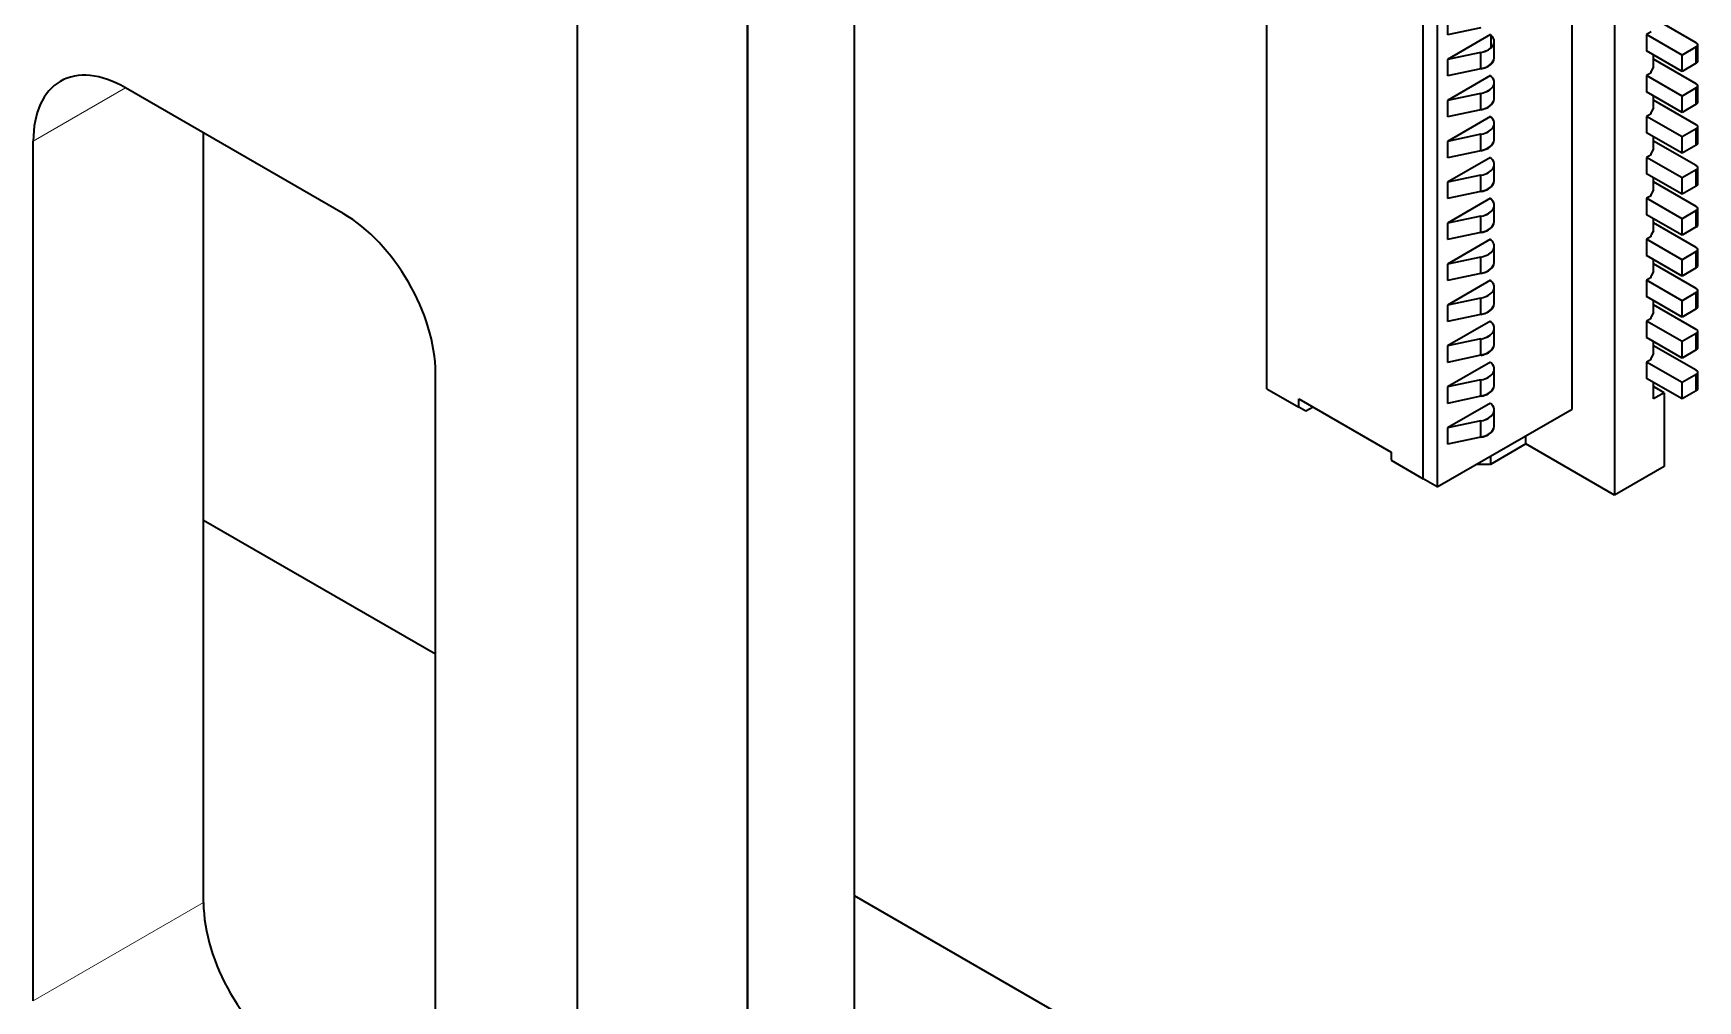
# Model space of a CAD drawing. Extents: x 386 to 1090, y 188 to 736.
# Drawn here: x 740.77 to 757.36, y 692.09 to 701.74 of the extents above; entities that cross this region are included whole.
import ezdxf

# ---------------------------------------------------------------- set-up
doc = ezdxf.new("R2010")
doc.units = 0

msp = doc.modelspace()

# ---------------------------------------------------------------- linework, layer by layer
at = {"color": 7, "lineweight": 35}
for p, q in [((748.955, 706.682), (748.955, 683.003)), ((747.894, 682.391), (747.894, 706.069)), ((747.894, 706.069), (747.894, 682.391)), ((746.197, 681.411), (746.197, 705.089))]:
    msp.add_line(p, q, dxfattribs=at)
at = {"color": 7, "lineweight": 35, "ltscale": 0.226578}
msp.add_line((756.535, 706.2), (756.535, 697.137), dxfattribs=at)
msp.add_line((756.535, 706.2), (756.535, 697.137), dxfattribs=at)
at = {"color": 7, "lineweight": 35, "ltscale": 0.191878}
for p, q in [((753.07, 698.198), (753.07, 705.873)), ((753.07, 698.198), (753.07, 705.873)), ((742.472, 693.074), (742.472, 700.749))]:
    msp.add_line(p, q, dxfattribs=at)
at = {"color": 7, "lineweight": 35, "ltscale": 0.195959}
for p, q in [((756.111, 697.994), (756.111, 705.832)), ((756.111, 697.994), (756.111, 705.832)), ((754.767, 705.057), (754.767, 697.218)), ((754.767, 705.057), (754.767, 697.218))]:
    msp.add_line(p, q, dxfattribs=at)
at = {"color": 7, "lineweight": 35, "ltscale": 0.191876}
msp.add_line((754.626, 697.3), (754.626, 704.975), dxfattribs=at)
msp.add_line((754.626, 697.3), (754.626, 704.975), dxfattribs=at)
at = {"color": 7, "lineweight": 35, "ltscale": 0.004083}
for p, q in [((754.868, 701.89), (754.868, 701.727)), ((754.868, 701.89), (754.868, 701.727)), ((756.853, 701.73), (756.853, 701.566)), ((756.853, 701.73), (756.853, 701.566)), ((755.335, 701.497), (755.335, 701.66)), ((757.348, 701.607), (757.207, 701.525)), ((757.348, 701.607), (757.207, 701.525)), ((757.363, 701.464), (757.363, 701.628)), ((754.868, 701.482), (754.868, 701.318)), ((754.868, 701.482), (754.868, 701.318)), ((757.348, 701.444), (757.207, 701.362)), ((757.348, 701.444), (757.207, 701.362)), ((756.853, 701.321), (756.853, 701.158)), ((756.853, 701.321), (756.853, 701.158)), ((757.363, 701.056), (757.363, 701.219)), ((755.203, 700.98), (755.203, 701.143)), ((755.203, 700.98), (755.203, 701.143)), ((757.207, 700.954), (757.207, 701.117)), ((757.207, 700.954), (757.207, 701.117)), ((757.348, 701.036), (757.207, 700.954)), ((757.348, 701.036), (757.207, 700.954)), ((757.348, 700.791), (757.207, 700.709)), ((757.348, 700.791), (757.207, 700.709)), ((757.348, 700.627), (757.348, 700.791)), ((757.348, 700.627), (757.348, 700.791)), ((755.335, 700.272), (755.335, 700.435)), ((756.853, 700.505), (756.853, 700.341)), ((756.853, 700.505), (756.853, 700.341)), ((757.348, 700.382), (757.207, 700.301)), ((757.348, 700.382), (757.207, 700.301)), ((757.348, 700.219), (757.348, 700.382)), ((757.348, 700.219), (757.348, 700.382)), ((754.868, 700.257), (754.868, 700.094)), ((754.868, 700.257), (754.868, 700.094)), ((755.335, 699.864), (755.335, 700.027)), ((756.853, 700.097), (756.853, 699.933)), ((756.853, 700.097), (756.853, 699.933)), ((755.203, 699.755), (755.203, 699.919)), ((755.203, 699.755), (755.203, 699.919)), ((757.207, 699.729), (757.207, 699.892)), ((757.207, 699.729), (757.207, 699.892)), ((757.363, 699.831), (757.363, 699.995)), ((757.348, 699.811), (757.207, 699.729)), ((757.348, 699.811), (757.207, 699.729)), ((755.335, 699.456), (755.335, 699.619)), ((757.363, 699.423), (757.363, 699.586)), ((755.203, 699.347), (755.203, 699.51)), ((755.203, 699.347), (755.203, 699.51)), ((757.207, 699.321), (757.207, 699.484)), ((757.207, 699.321), (757.207, 699.484)), ((757.348, 699.403), (757.207, 699.321)), ((757.348, 699.403), (757.207, 699.321)), ((754.868, 699.032), (754.868, 698.869)), ((754.868, 699.032), (754.868, 698.869)), ((757.348, 699.158), (757.207, 699.076)), ((757.348, 699.158), (757.207, 699.076)), ((757.207, 698.913), (757.207, 699.076)), ((757.207, 698.913), (757.207, 699.076)), ((757.348, 698.994), (757.348, 699.158)), ((757.348, 698.994), (757.348, 699.158)), ((756.853, 698.872), (756.853, 698.708)), ((756.853, 698.872), (756.853, 698.708)), ((757.348, 698.994), (757.207, 698.913)), ((757.348, 698.994), (757.207, 698.913)), ((757.348, 698.749), (757.207, 698.668)), ((757.348, 698.749), (757.207, 698.668)), ((754.868, 698.624), (754.868, 698.461)), ((754.868, 698.624), (754.868, 698.461)), ((757.348, 698.586), (757.207, 698.504)), ((757.348, 698.586), (757.207, 698.504)), ((755.335, 698.231), (755.335, 698.394)), ((756.853, 698.464), (756.853, 698.3)), ((756.853, 698.464), (756.853, 698.3)), ((757.363, 698.198), (757.363, 698.362)), ((754.868, 698.216), (754.868, 698.052)), ((754.868, 698.216), (754.868, 698.052)), ((755.203, 698.122), (755.203, 698.286)), ((755.203, 698.122), (755.203, 698.286)), ((757.348, 698.341), (757.207, 698.259)), ((757.348, 698.341), (757.207, 698.259)), ((757.348, 698.178), (757.207, 698.096)), ((757.348, 698.178), (757.207, 698.096)), ((755.203, 697.714), (755.203, 697.877)), ((755.203, 697.714), (755.203, 697.877)), ((754.767, 697.218), (754.626, 697.3)), ((754.767, 697.218), (754.626, 697.3))]:
    msp.add_line(p, q, dxfattribs=at)
at = {"color": 7, "lineweight": 35, "ltscale": 0.012247}
for p, q in [((757.348, 701.648), (756.924, 701.893)), ((757.348, 701.648), (756.924, 701.893)), ((757.348, 700.831), (756.924, 701.076)), ((757.348, 700.831), (756.924, 701.076)), ((757.348, 700.423), (756.924, 700.668)), ((757.348, 700.423), (756.924, 700.668)), ((757.348, 700.015), (756.924, 700.26)), ((757.348, 700.015), (756.924, 700.26)), ((757.348, 699.198), (756.924, 699.443)), ((757.348, 699.198), (756.924, 699.443)), ((757.348, 698.79), (756.924, 699.035)), ((757.348, 698.79), (756.924, 699.035)), ((757.348, 698.382), (756.924, 698.627)), ((757.348, 698.382), (756.924, 698.627))]:
    msp.add_line(p, q, dxfattribs=at)
at = {"color": 7, "lineweight": 35, "ltscale": 0.008547}
for p, q in [((755.203, 701.797), (754.868, 701.727)), ((755.203, 701.797), (754.868, 701.727)), ((755.203, 701.552), (754.868, 701.482)), ((755.203, 701.552), (754.868, 701.482)), ((755.203, 701.388), (754.868, 701.318)), ((755.203, 701.388), (754.868, 701.318)), ((755.203, 701.143), (754.868, 701.073)), ((755.203, 701.143), (754.868, 701.073)), ((755.203, 700.98), (754.868, 700.91)), ((755.203, 700.98), (754.868, 700.91)), ((755.203, 700.735), (754.868, 700.665)), ((755.203, 700.735), (754.868, 700.665)), ((755.203, 700.572), (754.868, 700.502)), ((755.203, 700.572), (754.868, 700.502)), ((755.203, 700.327), (754.868, 700.257)), ((755.203, 700.327), (754.868, 700.257)), ((755.203, 700.164), (754.868, 700.094)), ((755.203, 700.164), (754.868, 700.094)), ((755.203, 699.919), (754.868, 699.849)), ((755.203, 699.919), (754.868, 699.849)), ((755.203, 699.755), (754.868, 699.685)), ((755.203, 699.755), (754.868, 699.685)), ((755.203, 699.51), (754.868, 699.44)), ((755.203, 699.51), (754.868, 699.44)), ((755.203, 699.347), (754.868, 699.277)), ((755.203, 699.347), (754.868, 699.277)), ((755.203, 699.102), (754.868, 699.032)), ((755.203, 699.102), (754.868, 699.032)), ((755.203, 698.939), (754.868, 698.869)), ((755.203, 698.939), (754.868, 698.869)), ((755.203, 698.694), (754.868, 698.624)), ((755.203, 698.694), (754.868, 698.624)), ((755.203, 698.531), (754.868, 698.461)), ((755.203, 698.531), (754.868, 698.461)), ((755.203, 698.286), (754.868, 698.216)), ((755.203, 698.286), (754.868, 698.216)), ((755.203, 698.122), (754.868, 698.052)), ((755.203, 698.122), (754.868, 698.052)), ((755.203, 697.877), (754.868, 697.807)), ((755.203, 697.877), (754.868, 697.807)), ((755.203, 697.714), (754.868, 697.644)), ((755.203, 697.714), (754.868, 697.644))]:
    msp.add_line(p, q, dxfattribs=at)
at = {"color": 7, "lineweight": 35, "ltscale": 0.012393}
for p, q in [((755.298, 701.73), (754.868, 701.482)), ((755.298, 701.73), (754.868, 701.482)), ((755.298, 701.321), (754.868, 701.073)), ((755.298, 701.321), (754.868, 701.073)), ((755.298, 700.505), (754.868, 700.257)), ((755.298, 700.505), (754.868, 700.257)), ((755.298, 700.097), (754.868, 699.849)), ((755.298, 700.097), (754.868, 699.849)), ((755.298, 699.688), (754.868, 699.44)), ((755.298, 699.688), (754.868, 699.44)), ((755.298, 699.28), (754.868, 699.032)), ((755.298, 699.28), (754.868, 699.032)), ((755.298, 698.872), (754.868, 698.624)), ((755.298, 698.872), (754.868, 698.624)), ((755.298, 698.464), (754.868, 698.216)), ((755.298, 698.464), (754.868, 698.216)), ((755.298, 698.055), (754.868, 697.807)), ((755.298, 698.055), (754.868, 697.807))]:
    msp.add_line(p, q, dxfattribs=at)
at = {"color": 7, "lineweight": 35, "ltscale": 0.000296421}
for p, q in [((755.298, 701.73), (755.305, 701.721)), ((755.298, 701.73), (755.305, 701.721)), ((755.298, 700.913), (755.305, 700.904)), ((755.298, 700.913), (755.305, 700.904)), ((755.298, 700.505), (755.305, 700.496)), ((755.298, 700.505), (755.305, 700.496)), ((755.298, 700.097), (755.305, 700.088)), ((755.298, 699.28), (755.305, 699.271)), ((755.298, 699.28), (755.305, 699.271)), ((755.298, 698.872), (755.305, 698.863)), ((755.298, 698.872), (755.305, 698.863)), ((755.298, 698.464), (755.305, 698.455)), ((755.298, 698.464), (755.305, 698.455))]:
    msp.add_line(p, q, dxfattribs=at)
at = {"color": 7, "lineweight": 35, "ltscale": 0.00302}
msp.add_line((755.305, 701.6), (755.305, 701.721), dxfattribs=at)
at = {"color": 7, "lineweight": 35, "ltscale": 0.001327}
for p, q in [((756.899, 701.756), (756.853, 701.73)), ((756.899, 701.756), (756.853, 701.73)), ((756.899, 701.348), (756.853, 701.321)), ((756.899, 701.348), (756.853, 701.321)), ((756.899, 700.94), (756.853, 700.913)), ((756.899, 700.94), (756.853, 700.913)), ((756.899, 700.123), (756.853, 700.097)), ((756.899, 700.123), (756.853, 700.097)), ((756.899, 699.715), (756.853, 699.688)), ((756.899, 699.715), (756.853, 699.688)), ((756.899, 699.307), (756.853, 699.28)), ((756.899, 699.307), (756.853, 699.28)), ((756.899, 698.49), (756.853, 698.464)), ((756.899, 698.49), (756.853, 698.464))]:
    msp.add_line(p, q, dxfattribs=at)
at = {"color": 7, "lineweight": 35, "ltscale": 0.010207}
for p, q in [((757.207, 701.525), (756.853, 701.73)), ((757.207, 701.525), (756.853, 701.73)), ((757.207, 700.301), (756.853, 700.505)), ((757.207, 700.301), (756.853, 700.505)), ((757.207, 699.321), (756.853, 699.525)), ((757.207, 699.321), (756.853, 699.525)), ((757.207, 698.913), (756.853, 699.117)), ((757.207, 698.913), (756.853, 699.117)), ((757.207, 698.668), (756.853, 698.872)), ((757.207, 698.668), (756.853, 698.872)), ((757.207, 698.259), (756.853, 698.464)), ((757.207, 698.259), (756.853, 698.464))]:
    msp.add_line(p, q, dxfattribs=at)
at = {"color": 7, "lineweight": 35, "ltscale": 0.004082}
for p, q in [((755.203, 701.388), (755.203, 701.552)), ((755.203, 701.388), (755.203, 701.552)), ((757.207, 701.362), (757.207, 701.525)), ((757.207, 701.362), (757.207, 701.525)), ((757.348, 701.444), (757.348, 701.607)), ((757.348, 701.444), (757.348, 701.607)), ((755.335, 701.089), (755.335, 701.252)), ((757.348, 701.199), (757.207, 701.117)), ((757.348, 701.199), (757.207, 701.117)), ((757.348, 701.036), (757.348, 701.199)), ((757.348, 701.036), (757.348, 701.199)), ((754.868, 701.073), (754.868, 700.91)), ((754.868, 701.073), (754.868, 700.91)), ((756.853, 700.913), (756.853, 700.75)), ((756.853, 700.913), (756.853, 700.75)), ((755.203, 700.572), (755.203, 700.735)), ((755.203, 700.572), (755.203, 700.735)), ((755.335, 700.68), (755.335, 700.844)), ((757.207, 700.546), (757.207, 700.709)), ((757.207, 700.546), (757.207, 700.709)), ((757.363, 700.648), (757.363, 700.811)), ((754.868, 700.665), (754.868, 700.502)), ((754.868, 700.665), (754.868, 700.502)), ((757.348, 700.627), (757.207, 700.546)), ((757.348, 700.627), (757.207, 700.546)), ((757.363, 700.239), (757.363, 700.403)), ((755.203, 700.164), (755.203, 700.327)), ((755.203, 700.164), (755.203, 700.327)), ((757.207, 700.137), (757.207, 700.301)), ((757.207, 700.137), (757.207, 700.301)), ((757.348, 700.219), (757.207, 700.137)), ((757.348, 700.219), (757.207, 700.137)), ((757.348, 699.974), (757.207, 699.892)), ((757.348, 699.974), (757.207, 699.892)), ((757.348, 699.811), (757.348, 699.974)), ((757.348, 699.811), (757.348, 699.974)), ((754.868, 699.849), (754.868, 699.685)), ((754.868, 699.849), (754.868, 699.685)), ((756.853, 699.688), (756.853, 699.525)), ((756.853, 699.688), (756.853, 699.525)), ((757.348, 699.566), (757.207, 699.484)), ((757.348, 699.566), (757.207, 699.484)), ((757.348, 699.403), (757.348, 699.566)), ((757.348, 699.403), (757.348, 699.566)), ((754.868, 699.44), (754.868, 699.277)), ((754.868, 699.44), (754.868, 699.277)), ((755.335, 699.047), (755.335, 699.211)), ((756.853, 699.28), (756.853, 699.117)), ((756.853, 699.28), (756.853, 699.117)), ((755.203, 698.939), (755.203, 699.102)), ((755.203, 698.939), (755.203, 699.102)), ((757.363, 699.015), (757.363, 699.178)), ((755.203, 698.531), (755.203, 698.694)), ((755.203, 698.531), (755.203, 698.694)), ((755.335, 698.639), (755.335, 698.802)), ((757.348, 698.586), (757.348, 698.749)), ((757.348, 698.586), (757.348, 698.749)), ((757.363, 698.606), (757.363, 698.77)), ((757.207, 698.504), (757.207, 698.668)), ((757.207, 698.504), (757.207, 698.668)), ((756.924, 698.096), (756.924, 698.259)), ((756.924, 698.096), (756.924, 698.259)), ((757.207, 698.096), (757.207, 698.259)), ((757.207, 698.096), (757.207, 698.259)), ((757.348, 698.178), (757.348, 698.341)), ((757.348, 698.178), (757.348, 698.341)), ((755.335, 697.823), (755.335, 697.986)), ((754.868, 697.807), (754.868, 697.644)), ((754.868, 697.807), (754.868, 697.644))]:
    msp.add_line(p, q, dxfattribs=at)
at = {"color": 7, "lineweight": 35, "ltscale": 0.010206}
for p, q in [((757.207, 701.362), (756.853, 701.566)), ((757.207, 701.362), (756.853, 701.566)), ((757.207, 701.117), (756.853, 701.321)), ((757.207, 701.117), (756.853, 701.321)), ((757.207, 700.954), (756.853, 701.158)), ((757.207, 700.954), (756.853, 701.158)), ((757.207, 700.709), (756.853, 700.913)), ((757.207, 700.709), (756.853, 700.913)), ((757.207, 700.546), (756.853, 700.75)), ((757.207, 700.546), (756.853, 700.75)), ((757.207, 700.137), (756.853, 700.341)), ((757.207, 700.137), (756.853, 700.341)), ((757.207, 699.892), (756.853, 700.097)), ((757.207, 699.892), (756.853, 700.097)), ((757.207, 699.729), (756.853, 699.933)), ((757.207, 699.729), (756.853, 699.933)), ((757.207, 699.484), (756.853, 699.688)), ((757.207, 699.484), (756.853, 699.688)), ((757.207, 699.076), (756.853, 699.28)), ((757.207, 699.076), (756.853, 699.28)), ((757.207, 698.504), (756.853, 698.708)), ((757.207, 698.504), (756.853, 698.708)), ((757.207, 698.096), (756.853, 698.3)), ((757.207, 698.096), (756.853, 698.3))]:
    msp.add_line(p, q, dxfattribs=at)
at = {"color": 7, "lineweight": 35, "ltscale": 0.002959}
for p, q in [((756.924, 701.407), (756.924, 701.525)), ((756.924, 701.407), (756.924, 701.525)), ((756.924, 698.549), (756.924, 698.668)), ((756.924, 698.549), (756.924, 698.668))]:
    msp.add_line(p, q, dxfattribs=at)
at = {"color": 7, "lineweight": 35, "ltscale": 0.001239}
for p, q in [((756.924, 701.407), (756.899, 701.364)), ((756.924, 701.407), (756.899, 701.364)), ((756.924, 699.774), (756.899, 699.731)), ((756.924, 699.774), (756.899, 699.731)), ((756.924, 698.549), (756.899, 698.506)), ((756.924, 698.549), (756.899, 698.506))]:
    msp.add_line(p, q, dxfattribs=at)
at = {"color": 7, "lineweight": 35, "ltscale": 0.00040741}
for p, q in [((756.899, 701.348), (756.899, 701.364)), ((756.899, 701.348), (756.899, 701.364)), ((756.899, 700.123), (756.899, 700.139)), ((756.899, 700.123), (756.899, 700.139)), ((756.899, 699.715), (756.899, 699.731)), ((756.899, 699.715), (756.899, 699.731)), ((756.899, 698.49), (756.899, 698.506)), ((756.899, 698.49), (756.899, 698.506))]:
    msp.add_line(p, q, dxfattribs=at)
at = {"color": 7, "lineweight": 35, "ltscale": 0.012248}
for p, q in [((757.348, 701.24), (756.924, 701.485)), ((757.348, 701.24), (756.924, 701.485)), ((757.348, 699.607), (756.924, 699.852)), ((757.348, 699.607), (756.924, 699.852))]:
    msp.add_line(p, q, dxfattribs=at)
at = {"color": 7, "lineweight": 13, "ltscale": 0.026536}
msp.add_line((741.694, 701.198), (740.775, 700.668), dxfattribs=at)
at = {"color": 7, "lineweight": 35, "ltscale": 0.062635}
msp.add_line((743.864, 699.946), (741.694, 701.198), dxfattribs=at)
at = {"color": 7, "lineweight": 35, "ltscale": 0.000295268}
for p, q in [((755.298, 701.321), (755.305, 701.312)), ((755.298, 701.321), (755.305, 701.312)), ((755.298, 700.097), (755.305, 700.088)), ((755.298, 699.688), (755.305, 699.679)), ((755.298, 699.688), (755.305, 699.679)), ((755.298, 698.055), (755.305, 698.046)), ((755.298, 698.055), (755.305, 698.046))]:
    msp.add_line(p, q, dxfattribs=at)
at = {"color": 7, "lineweight": 35, "ltscale": 0.00296}
for p, q in [((756.924, 700.999), (756.924, 701.117)), ((756.924, 700.999), (756.924, 701.117)), ((756.924, 700.591), (756.924, 700.709)), ((756.924, 700.591), (756.924, 700.709)), ((756.924, 700.182), (756.924, 700.301)), ((756.924, 700.182), (756.924, 700.301)), ((756.924, 699.774), (756.924, 699.892)), ((756.924, 699.774), (756.924, 699.892)), ((756.924, 699.366), (756.924, 699.484)), ((756.924, 699.366), (756.924, 699.484)), ((756.924, 698.958), (756.924, 699.076)), ((756.924, 698.958), (756.924, 699.076))]:
    msp.add_line(p, q, dxfattribs=at)
at = {"color": 7, "lineweight": 35, "ltscale": 0.012394}
msp.add_line((755.298, 700.913), (754.868, 700.665), dxfattribs=at)
msp.add_line((755.298, 700.913), (754.868, 700.665), dxfattribs=at)
at = {"color": 7, "lineweight": 35, "ltscale": 0.001237}
for p, q in [((756.924, 700.999), (756.899, 700.956)), ((756.924, 700.999), (756.899, 700.956)), ((756.924, 700.591), (756.899, 700.548)), ((756.924, 700.591), (756.899, 700.548)), ((756.924, 700.182), (756.899, 700.139)), ((756.924, 700.182), (756.899, 700.139)), ((756.924, 699.366), (756.899, 699.323)), ((756.924, 699.366), (756.899, 699.323)), ((756.924, 698.958), (756.899, 698.915)), ((756.924, 698.958), (756.899, 698.915))]:
    msp.add_line(p, q, dxfattribs=at)
at = {"color": 7, "lineweight": 35, "ltscale": 0.000408936}
for p, q in [((756.899, 700.94), (756.899, 700.956)), ((756.899, 700.94), (756.899, 700.956)), ((756.899, 700.531), (756.899, 700.548)), ((756.899, 700.531), (756.899, 700.548)), ((756.899, 699.307), (756.899, 699.323)), ((756.899, 699.307), (756.899, 699.323)), ((756.899, 698.898), (756.899, 698.915)), ((756.899, 698.898), (756.899, 698.915))]:
    msp.add_line(p, q, dxfattribs=at)
at = {"color": 7, "lineweight": 35, "ltscale": 0.21433}
msp.add_line((740.775, 692.094), (740.775, 700.668), dxfattribs=at)
at = {"color": 7, "lineweight": 35, "ltscale": 0.001326}
for p, q in [((756.899, 700.531), (756.853, 700.505)), ((756.899, 700.531), (756.853, 700.505)), ((756.899, 698.898), (756.853, 698.872)), ((756.899, 698.898), (756.853, 698.872))]:
    msp.add_line(p, q, dxfattribs=at)
at = {"color": 7, "lineweight": 35, "ltscale": 0.214331}
msp.add_line((744.783, 689.78), (744.783, 698.353), dxfattribs=at)
at = {"color": 7, "lineweight": 35, "ltscale": 0.009185}
msp.add_line((753.07, 698.198), (753.388, 698.014), dxfattribs=at)
msp.add_line((753.07, 698.198), (753.388, 698.014), dxfattribs=at)
at = {"color": 7, "lineweight": 35, "ltscale": 0.003061}
for q in [(756.924, 698.219), (756.924, 698.219), (756.924, 698.096), (756.924, 698.096)]:
    msp.add_line((757.03, 698.157), q, dxfattribs=at)
at = {"color": 7, "lineweight": 35, "ltscale": 0.002042}
for p, q in [((753.388, 698.014), (753.388, 698.096)), ((753.388, 698.014), (753.388, 698.096)), ((753.459, 697.974), (753.388, 698.014)), ((753.459, 697.974), (753.388, 698.014)), ((755.651, 697.647), (755.651, 697.729)), ((755.651, 697.647), (755.651, 697.729)), ((754.308, 697.565), (754.308, 697.484)), ((754.308, 697.565), (754.308, 697.484)), ((755.298, 697.525), (755.298, 697.443)), ((755.298, 697.525), (755.298, 697.443))]:
    msp.add_line(p, q, dxfattribs=at)
at = {"color": 7, "lineweight": 35, "ltscale": 0.026536}
msp.add_line((753.388, 698.096), (754.308, 697.565), dxfattribs=at)
msp.add_line((753.388, 698.096), (754.308, 697.565), dxfattribs=at)
at = {"color": 7, "lineweight": 35, "ltscale": 0.01837}
msp.add_line((757.03, 698.157), (757.03, 697.423), dxfattribs=at)
msp.add_line((757.03, 698.157), (757.03, 697.423), dxfattribs=at)
at = {"color": 7, "lineweight": 35, "ltscale": 0.002041}
msp.add_line((753.53, 698.014), (753.459, 697.974), dxfattribs=at)
msp.add_line((753.53, 698.014), (753.459, 697.974), dxfattribs=at)
at = {"color": 7, "lineweight": 35, "ltscale": 0.038784}
msp.add_line((754.767, 697.218), (756.111, 697.994), dxfattribs=at)
msp.add_line((754.767, 697.218), (756.111, 697.994), dxfattribs=at)
at = {"color": 7, "lineweight": 35, "ltscale": 0.010205}
msp.add_line((755.651, 697.647), (755.298, 697.443), dxfattribs=at)
msp.add_line((755.651, 697.647), (755.298, 697.443), dxfattribs=at)
at = {"color": 7, "lineweight": 35, "ltscale": 0.025516}
msp.add_line((756.535, 697.137), (755.651, 697.647), dxfattribs=at)
msp.add_line((756.535, 697.137), (755.651, 697.647), dxfattribs=at)
at = {"color": 7, "lineweight": 35, "ltscale": 0.009186}
msp.add_line((754.308, 697.484), (754.626, 697.3), dxfattribs=at)
msp.add_line((754.308, 697.484), (754.626, 697.3), dxfattribs=at)
at = {"color": 7, "lineweight": 35, "ltscale": 0.003537}
msp.add_line((755.298, 697.443), (755.156, 697.443), dxfattribs=at)
msp.add_line((755.298, 697.443), (755.156, 697.443), dxfattribs=at)
at = {"color": 7, "lineweight": 35, "ltscale": 0.014288}
msp.add_line((757.03, 697.423), (756.535, 697.137), dxfattribs=at)
msp.add_line((757.03, 697.423), (756.535, 697.137), dxfattribs=at)
at = {"color": 7, "lineweight": 35, "ltscale": 0.066718}
msp.add_line((742.472, 696.887), (744.783, 695.553), dxfattribs=at)
at = {"color": 7, "lineweight": 13, "ltscale": 0.048988}
msp.add_line((742.472, 693.074), (740.775, 692.094), dxfattribs=at)
at = {"color": 7, "lineweight": 35, "ltscale": 0.226984}
msp.add_line((748.955, 693.144), (756.818, 688.604), dxfattribs=at)
at = {"color": 7, "lineweight": 35}
for points in [[(755.203, 701.388), (755.264, 701.409), (755.309, 701.44), (755.332, 701.477), (755.335, 701.497)], [(755.203, 700.98), (755.264, 701), (755.309, 701.032), (755.332, 701.069), (755.335, 701.089)], [(755.203, 700.572), (755.264, 700.592), (755.309, 700.624), (755.332, 700.661), (755.335, 700.681)], [(755.203, 700.164), (755.264, 700.184), (755.309, 700.215), (755.332, 700.253), (755.335, 700.272)], [(755.203, 699.755), (755.264, 699.776), (755.309, 699.807), (755.332, 699.844), (755.335, 699.864)], [(755.203, 699.347), (755.264, 699.367), (755.309, 699.399), (755.332, 699.436), (755.335, 699.456)], [(755.203, 698.939), (755.264, 698.959), (755.309, 698.991), (755.332, 699.028), (755.335, 699.048)], [(755.203, 698.531), (755.264, 698.551), (755.309, 698.582), (755.332, 698.62), (755.335, 698.639)], [(755.203, 698.122), (755.264, 698.143), (755.309, 698.174), (755.332, 698.211), (755.335, 698.231)], [(755.203, 697.714), (755.264, 697.734), (755.309, 697.766), (755.332, 697.803), (755.335, 697.823)]]:
    msp.add_lwpolyline(points, dxfattribs=at)
for centre in [(757.335, 701.47), (757.335, 701.062), (757.335, 700.654), (757.335, 700.245), (757.335, 699.837), (757.335, 699.429), (757.335, 699.021), (757.335, 698.612), (757.335, 698.204)]:
    msp.add_arc(centre, 0.0293, 296.6245, 336.9002, dxfattribs=at)
for centre, major_axis, start_param, end_param in [((755.135, 701.66), (0.2, 0), 5.059327, 6.834246), ((755.135, 701.66), (0.2, 0), 5.497787, 6.834246), ((755.135, 701.66), (0.2, 0), 5.059327, 5.497787), ((757.313, 701.628), (0.05, 0), 5.497787, 7.068583), ((757.313, 701.628), (0.05, 0), 5.497787, 7.068583), ((741.694, 700.137), (-0.65, 1.126), 5.497787, 6.283185), ((755.135, 701.497), (0.2, 0), 5.059327, 5.497787), ((755.135, 701.497), (0.2, 0), 5.497787, 6.283184), ((757.313, 701.464), (0.05, 0), 5.497787, 7.068583), ((741.694, 700.137), (-0.65, 1.126), 0, 0.785398), ((755.135, 701.252), (0.2, 0), 5.059327, 6.834246), ((755.135, 701.252), (0.2, 0), 5.497787, 6.834246), ((757.313, 701.219), (0.05, 0), 5.497787, 7.068583), ((757.313, 701.219), (0.05, 0), 5.497787, 7.068583), ((755.135, 701.252), (0.2, 0), 5.059327, 5.497787), ((755.135, 701.089), (0.2, 0), 5.497787, 6.283184), ((757.313, 701.056), (0.05, 0), 5.497787, 7.068583), ((755.135, 701.089), (0.2, 0), 5.059327, 5.497787), ((755.135, 700.844), (0.2, 0), 5.059327, 6.834271), ((755.135, 700.844), (0.2, 0), 5.497787, 6.834271), ((755.135, 700.844), (0.2, 0), 5.059327, 5.497787), ((757.313, 700.811), (0.05, 0), 5.497787, 7.068583), ((757.313, 700.811), (0.05, 0), 5.497787, 7.068583), ((755.135, 700.68), (0.2, 0), 5.059327, 5.497787), ((755.135, 700.68), (0.2, 0), 5.497787, 6.283184), ((757.313, 700.648), (0.05, 0), 5.497787, 7.068583), ((755.135, 700.435), (0.2, 0), 5.059327, 6.834271), ((755.135, 700.435), (0.2, 0), 5.059327, 5.497787), ((755.135, 700.435), (0.2, 0), 5.497787, 6.834271), ((757.313, 700.403), (0.05, 0), 5.497787, 7.068583), ((757.313, 700.403), (0.05, 0), 5.497787, 7.068583), ((755.135, 700.272), (0.2, 0), 5.059327, 5.497787), ((755.135, 700.272), (0.2, 0), 5.497787, 6.283184), ((757.313, 700.239), (0.05, 0), 5.497787, 7.068583), ((755.135, 700.027), (0.2, 0), 5.059327, 6.834271), ((755.135, 700.027), (0.2, 0), 5.497787, 6.834271), ((743.864, 698.884), (-0.65, 1.126), 3.926991, 5.497787), ((755.135, 700.027), (0.2, 0), 5.059327, 5.497787), ((755.135, 699.864), (0.2, 0), 5.497787, 6.283184), ((757.313, 699.995), (0.05, 0), 5.497787, 7.068583), ((757.313, 699.995), (0.05, 0), 5.497787, 7.068583), ((757.313, 699.831), (0.05, 0), 5.497787, 7.068583), ((755.135, 699.864), (0.2, 0), 5.059327, 5.497787), ((755.135, 699.619), (0.2, 0), 5.059327, 6.834271), ((755.135, 699.619), (0.2, 0), 5.059327, 5.497787), ((755.135, 699.619), (0.2, 0), 5.497787, 6.834271), ((757.313, 699.586), (0.05, 0), 5.497787, 7.068583), ((757.313, 699.586), (0.05, 0), 5.497787, 7.068583), ((755.135, 699.456), (0.2, 0), 5.059327, 5.497787), ((755.135, 699.456), (0.2, 0), 5.497787, 6.283184), ((757.313, 699.423), (0.05, 0), 5.497787, 6.283185), ((755.135, 699.211), (0.2, 0), 5.059327, 6.834271), ((755.135, 699.211), (0.2, 0), 5.497787, 6.834271), ((757.313, 699.178), (0.05, 0), 5.497787, 7.068583), ((757.313, 699.178), (0.05, 0), 5.497787, 7.068583), ((755.135, 699.211), (0.2, 0), 5.059327, 5.497787), ((755.135, 699.047), (0.2, 0), 5.497787, 6.283184), ((757.313, 699.015), (0.05, 0), 5.497787, 7.068583), ((755.135, 699.047), (0.2, 0), 5.059327, 5.497787), ((755.135, 698.802), (0.2, 0), 5.059327, 6.834271), ((755.135, 698.802), (0.2, 0), 5.497787, 6.834271), ((755.135, 698.802), (0.2, 0), 5.059327, 5.497787), ((757.313, 698.77), (0.05, 0), 5.497787, 7.068583), ((757.313, 698.77), (0.05, 0), 5.497787, 7.068583), ((755.135, 698.639), (0.2, 0), 5.059327, 5.497787), ((755.135, 698.639), (0.2, 0), 5.497787, 6.283184), ((757.313, 698.606), (0.05, 0), 5.497787, 7.068583), ((755.135, 698.394), (0.2, 0), 5.059327, 6.834246), ((755.135, 698.394), (0.2, 0), 5.497787, 6.834246), ((757.313, 698.362), (0.05, 0), 5.497787, 7.068583), ((757.313, 698.362), (0.05, 0), 5.497787, 7.068583), ((755.135, 698.394), (0.2, 0), 5.059327, 5.497787), ((755.135, 698.231), (0.2, 0), 5.497787, 6.283184), ((757.313, 698.198), (0.05, 0), 5.497787, 7.068583), ((755.135, 698.231), (0.2, 0), 5.059327, 5.497787), ((755.135, 697.986), (0.2, 0), 5.059327, 6.834271), ((755.135, 697.986), (0.2, 0), 5.497787, 6.834271), ((755.135, 697.986), (0.2, 0), 5.059327, 5.497787), ((755.135, 697.823), (0.2, 0), 5.059327, 5.497787), ((755.135, 697.823), (0.2, 0), 5.497787, 6.283184), ((743.391, 692.543), (-0.65, 1.126), 0.785398, 2.356194)]:
    msp.add_ellipse(centre, major_axis=major_axis, ratio=0.57735, start_param=start_param, end_param=end_param, dxfattribs=at)

doc.saveas('drawing.dxf')
